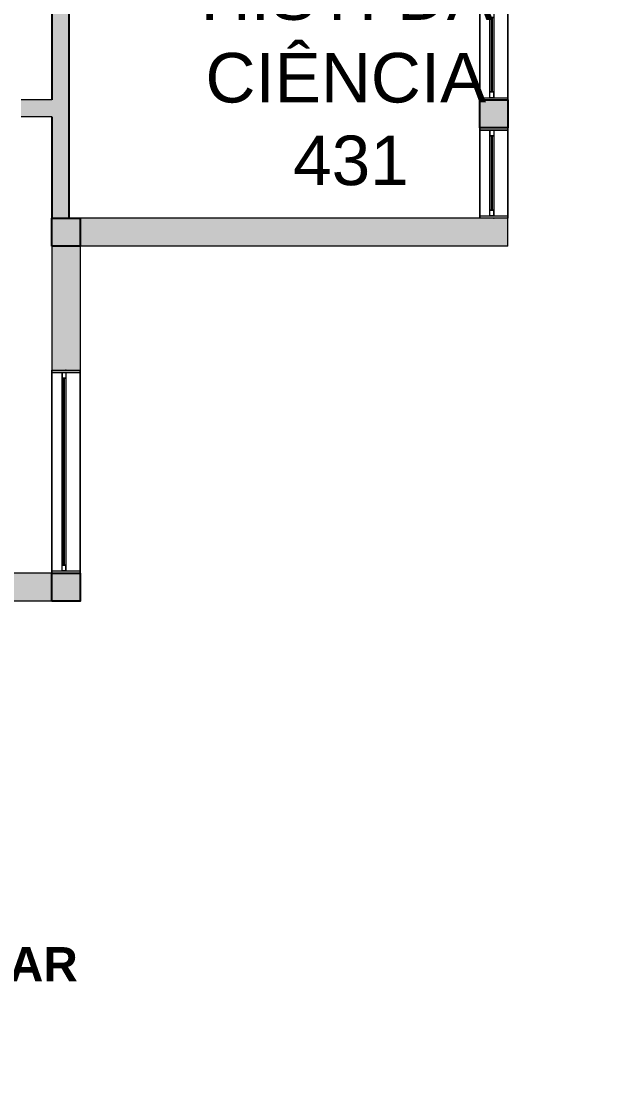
# Model space of a CAD drawing. Header units: metres. Extents: x 512 to 829, y -209 to 245.
# Drawn here: x 789.06 to 794.39, y -110.08 to -100.75 of the extents above; entities that cross this region are included whole.
import ezdxf

# ---------------------------------------------------------------- set-up
doc = ezdxf.new("R2010")
doc.units = ezdxf.units.M
doc.header["$LTSCALE"] = 0.508
doc.set_wipeout_variables(frame=1)
doc.header["$PDSIZE"] = -2
for name, color, linetype, lineweight in [('AMB-NOVOS', 10, 'Continuous', 15), ('None', 7, 'Continuous', 5), ('NãoImprimir', 7, 'Continuous', 5), ('Peitoris', 2, 'Continuous', 5), ('Telhado-Princ', 7, 'Continuous', 5)]:
    doc.layers.add(name, color=color, linetype=linetype, lineweight=lineweight)
doc.styles.add('Arial (bold)', font='arialbd.ttf')

# ---------------------------------------------------------------- blocks, each defined once
blk = doc.blocks.new('Grupo-2293')
at = {"color": 7, "linetype": 'Continuous', "lineweight": 5}
for points in [[(-0.9, 0.125), (-0.88095, 0.125), (-0.88095, -0.125), (-0.9, -0.125)], [(0.88095, 0.125), (0.9, 0.125), (0.9, -0.125), (0.88095, -0.125)]]:
    blk.add_wipeout(points, dxfattribs=at).dxf.layer = 'None'
at = {"layer": 'None', "color": 7, "linetype": 'Continuous', "lineweight": 5}
for points in [[(-0.9, 0.125), (-0.88095, 0.125), (-0.88095, -0.125), (-0.9, -0.125)], [(0.88095, 0.125), (0.9, 0.125), (0.9, -0.125), (0.88095, -0.125)]]:
    blk.add_lwpolyline(points, close=True, dxfattribs=at)
blk = doc.blocks.new('Grupo-2294')
at = {"layer": 'None', "color": 7}
blk.add_blockref('Grupo-2293', (0, 0), dxfattribs=at)
at = {"layer": 'None', "color": 7, "linetype": 'Continuous', "lineweight": 5}
for p, q in [((-0.9, 0.125), (-0.88095, 0.125)), ((-0.88095, 0.125), (-0.88095, -0.125)), ((0.9, 0.125), (0.88095, 0.125)), ((0.88095, 0.125), (0.88095, -0.125)), ((-0.9, -0.125), (-0.88095, -0.125)), ((0.9, -0.125), (0.88095, -0.125))]:
    blk.add_line(p, q, dxfattribs=at)
blk = doc.blocks.new('Grupo-2295')
at = {"layer": 'None', "color": 7, "linetype": 'Continuous', "lineweight": 5}
for p, q in [((-0.88095, 0.034925), (-0.88095, 0)), ((0.88095, 0.034925), (0.88095, 0))]:
    blk.add_line(p, q, dxfattribs=at)
blk = doc.blocks.new('Grupo-2296')
at = {"color": 7, "linetype": 'Continuous', "lineweight": 5}
for points in [[(-0.88095, 0.034925), (-0.83015, 0.034925), (-0.83015, 0), (-0.88095, 0)], [(0.83015, 0.034925), (0.88095, 0.034925), (0.88095, 0), (0.83015, 0)]]:
    blk.add_wipeout(points, dxfattribs=at).dxf.layer = 'None'
at = {"layer": 'None', "color": 7, "linetype": 'Continuous', "lineweight": 5}
for points in [[(-0.88095, 0.034925), (-0.83015, 0.034925), (-0.83015, 0), (-0.88095, 0)], [(0.83015, 0.034925), (0.88095, 0.034925), (0.88095, 0), (0.83015, 0)]]:
    blk.add_lwpolyline(points, close=True, dxfattribs=at)
blk = doc.blocks.new('Grupo-2297')
at = {"layer": 'None', "color": 7}
blk.add_blockref('Grupo-2295', (0, 0), dxfattribs=at)
at = {"color": 7, "linetype": 'Continuous', "lineweight": 5}
blk.add_wipeout([(-0.83015, 0.034925), (0.83015, 0.034925), (0.83015, 0), (-0.83015, 0)], dxfattribs=at).dxf.layer = 'None'
at = {"layer": 'None', "color": 7, "linetype": 'Continuous', "lineweight": 5}
blk.add_lwpolyline([(-0.83015, 0.034925), (0.83015, 0.034925), (0.83015, 0), (-0.83015, 0)], close=True, dxfattribs=at)
at = {"layer": 'None', "color": 7}
blk.add_blockref('Grupo-2296', (0, 0), dxfattribs=at)
at = {"layer": 'None', "color": 7, "linetype": 'Continuous', "lineweight": 5}
for p, q in [((-0.88095, 0.034925), (-0.83015, 0.034925)), ((-0.88095, 0), (-0.83015, 0)), ((-0.83015, 0.034925), (-0.83015, 0)), ((0.88095, 0.034925), (0.83015, 0.034925)), ((0.83015, 0.034925), (0.83015, 0)), ((0.88095, 0), (0.83015, 0))]:
    blk.add_line(p, q, dxfattribs=at)
blk = doc.blocks.new('Grupo-2298')
at = {"color": 7, "linetype": 'Continuous', "lineweight": 9}
blk.add_wipeout([(-0.8302, 0.0181), (0.8302, 0.0181), (0.8302, 0.0168), (-0.8302, 0.0168)], dxfattribs=at).dxf.layer = 'None'
blk = doc.blocks.new('Grupo-2299')
at = {"layer": 'None', "color": 7}
blk.add_blockref('Grupo-2298', (0, 0), dxfattribs=at)
at = {"layer": 'None', "color": 7, "linetype": 'Continuous', "lineweight": 25}
for p, q in [((-0.8302, 0.0181), (0.8302, 0.0181)), ((-0.8302, 0.0168), (0.8302, 0.0168))]:
    blk.add_line(p, q, dxfattribs=at)
blk = doc.blocks.new('Grupo-2300')
at = {"layer": 'None', "color": 7, "linetype": 'Continuous', "lineweight": 20}
for p, q in [((0.9, 0.125), (-0.9, 0.125)), ((0.9, -0.125), (-0.9, -0.125))]:
    blk.add_line(p, q, dxfattribs=at)
blk = doc.blocks.new('Window (2D)-204')
at = {"color": 7, "linetype": 'Continuous', "lineweight": 5}
blk.add_wipeout([(-0.9, 0.125), (0.9, 0.125), (0.9, -0.125), (-0.9, -0.125)], dxfattribs=at).dxf.layer = 'None'
at = {"layer": 'None', "color": 7}
blk.add_blockref('Grupo-2294', (0, 0), dxfattribs=at)
at = {"layer": 'None', "color": 7, "linetype": 'Continuous', "lineweight": 5}
for p, q in [((-0.9, 0.125), (0.9, 0.125)), ((-0.9, -0.125), (0.9, -0.125))]:
    blk.add_line(p, q, dxfattribs=at)
at = {"layer": 'NãoImprimir', "linetype": 'Continuous'}
for p in [(-0.9, 0), (0.9, 0)]:
    blk.add_point(p, dxfattribs=at)
at = {"layer": 'Peitoris'}
blk.add_blockref('Grupo-2297', (0, 0), dxfattribs=at)
blk.add_blockref('Grupo-2299', (0, 0), dxfattribs=at)
at = {"layer": 'Telhado-Princ'}
blk.add_blockref('Grupo-2300', (0, 0), dxfattribs=at)
blk = doc.blocks.new('Grupo-2457')
at = {"color": 7, "linetype": 'Continuous', "lineweight": 5}
for points in [[(-0.4, 0.125), (-0.38095, 0.125), (-0.38095, -0.125), (-0.4, -0.125)], [(0.38095, 0.125), (0.4, 0.125), (0.4, -0.125), (0.38095, -0.125)]]:
    blk.add_wipeout(points, dxfattribs=at).dxf.layer = 'None'
at = {"layer": 'None', "color": 7, "linetype": 'Continuous', "lineweight": 5}
for points in [[(-0.4, 0.125), (-0.38095, 0.125), (-0.38095, -0.125), (-0.4, -0.125)], [(0.38095, 0.125), (0.4, 0.125), (0.4, -0.125), (0.38095, -0.125)]]:
    blk.add_lwpolyline(points, close=True, dxfattribs=at)
blk = doc.blocks.new('Grupo-2458')
at = {"layer": 'None', "color": 7}
blk.add_blockref('Grupo-2457', (0, 0), dxfattribs=at)
at = {"layer": 'None', "color": 7, "linetype": 'Continuous', "lineweight": 5}
for p, q in [((-0.4, 0.125), (-0.38095, 0.125)), ((-0.38095, 0.125), (-0.38095, -0.125)), ((0.4, 0.125), (0.38095, 0.125)), ((0.38095, 0.125), (0.38095, -0.125)), ((-0.4, -0.125), (-0.38095, -0.125)), ((0.4, -0.125), (0.38095, -0.125))]:
    blk.add_line(p, q, dxfattribs=at)
blk = doc.blocks.new('Grupo-2459')
at = {"layer": 'None', "color": 7, "linetype": 'Continuous', "lineweight": 5}
for p, q in [((-0.38095, 0.034925), (-0.38095, 0)), ((0.38095, 0.034925), (0.38095, 0))]:
    blk.add_line(p, q, dxfattribs=at)
blk = doc.blocks.new('Grupo-2460')
at = {"color": 7, "linetype": 'Continuous', "lineweight": 5}
for points in [[(-0.38095, 0.034925), (-0.33015, 0.034925), (-0.33015, 0), (-0.38095, 0)], [(0.33015, 0.034925), (0.38095, 0.034925), (0.38095, 0), (0.33015, 0)]]:
    blk.add_wipeout(points, dxfattribs=at).dxf.layer = 'None'
at = {"layer": 'None', "color": 7, "linetype": 'Continuous', "lineweight": 5}
for points in [[(-0.38095, 0.034925), (-0.33015, 0.034925), (-0.33015, 0), (-0.38095, 0)], [(0.33015, 0.034925), (0.38095, 0.034925), (0.38095, 0), (0.33015, 0)]]:
    blk.add_lwpolyline(points, close=True, dxfattribs=at)
blk = doc.blocks.new('Grupo-2461')
at = {"layer": 'None', "color": 7}
blk.add_blockref('Grupo-2459', (0, 0), dxfattribs=at)
at = {"color": 7, "linetype": 'Continuous', "lineweight": 5}
blk.add_wipeout([(-0.33015, 0.034925), (0.33015, 0.034925), (0.33015, 0), (-0.33015, 0)], dxfattribs=at).dxf.layer = 'None'
at = {"layer": 'None', "color": 7, "linetype": 'Continuous', "lineweight": 5}
blk.add_lwpolyline([(-0.33015, 0.034925), (0.33015, 0.034925), (0.33015, 0), (-0.33015, 0)], close=True, dxfattribs=at)
at = {"layer": 'None', "color": 7}
blk.add_blockref('Grupo-2460', (0, 0), dxfattribs=at)
at = {"layer": 'None', "color": 7, "linetype": 'Continuous', "lineweight": 5}
for p, q in [((-0.38095, 0.034925), (-0.33015, 0.034925)), ((-0.38095, 0), (-0.33015, 0)), ((-0.33015, 0.034925), (-0.33015, 0)), ((0.38095, 0.034925), (0.33015, 0.034925)), ((0.33015, 0.034925), (0.33015, 0)), ((0.38095, 0), (0.33015, 0))]:
    blk.add_line(p, q, dxfattribs=at)
blk = doc.blocks.new('Grupo-2462')
at = {"color": 7, "linetype": 'Continuous', "lineweight": 9}
blk.add_wipeout([(-0.3301, 0.0181), (0.3301, 0.0181), (0.3301, 0.0168), (-0.3301, 0.0168)], dxfattribs=at).dxf.layer = 'None'
blk = doc.blocks.new('Grupo-2463')
at = {"layer": 'None', "color": 7}
blk.add_blockref('Grupo-2462', (0, 0), dxfattribs=at)
at = {"layer": 'None', "color": 7, "linetype": 'Continuous', "lineweight": 25}
for p, q in [((-0.3301, 0.0181), (0.3301, 0.0181)), ((-0.3301, 0.0168), (0.3301, 0.0168))]:
    blk.add_line(p, q, dxfattribs=at)
blk = doc.blocks.new('Grupo-2464')
at = {"layer": 'None', "color": 7, "linetype": 'Continuous', "lineweight": 20}
for p, q in [((0.4, 0.125), (-0.4, 0.125)), ((0.4, -0.125), (-0.4, -0.125))]:
    blk.add_line(p, q, dxfattribs=at)
blk = doc.blocks.new('Window (2D)-223')
at = {"color": 7, "linetype": 'Continuous', "lineweight": 5}
blk.add_wipeout([(-0.4, 0.125), (0.4, 0.125), (0.4, -0.125), (-0.4, -0.125)], dxfattribs=at).dxf.layer = 'None'
at = {"layer": 'None', "color": 7}
blk.add_blockref('Grupo-2458', (0, 0), dxfattribs=at)
at = {"layer": 'None', "color": 7, "linetype": 'Continuous', "lineweight": 5}
for p, q in [((-0.4, 0.125), (0.4, 0.125)), ((-0.4, -0.125), (0.4, -0.125))]:
    blk.add_line(p, q, dxfattribs=at)
at = {"layer": 'NãoImprimir', "linetype": 'Continuous'}
for p in [(-0.4, 0), (0.4, 0)]:
    blk.add_point(p, dxfattribs=at)
at = {"layer": 'Peitoris'}
blk.add_blockref('Grupo-2461', (0, 0), dxfattribs=at)
blk.add_blockref('Grupo-2463', (0, 0), dxfattribs=at)
at = {"layer": 'Telhado-Princ'}
blk.add_blockref('Grupo-2464', (0, 0), dxfattribs=at)
blk = doc.blocks.new('Grupo-2529')
at = {"color": 7, "linetype": 'Continuous', "lineweight": 5}
for points in [[(-0.4, 0.125), (-0.38095, 0.125), (-0.38095, -0.125), (-0.4, -0.125)], [(0.38095, 0.125), (0.4, 0.125), (0.4, -0.125), (0.38095, -0.125)]]:
    blk.add_wipeout(points, dxfattribs=at).dxf.layer = 'None'
at = {"layer": 'None', "color": 7, "linetype": 'Continuous', "lineweight": 5}
for points in [[(-0.4, 0.125), (-0.38095, 0.125), (-0.38095, -0.125), (-0.4, -0.125)], [(0.38095, 0.125), (0.4, 0.125), (0.4, -0.125), (0.38095, -0.125)]]:
    blk.add_lwpolyline(points, close=True, dxfattribs=at)
blk = doc.blocks.new('Grupo-2530')
at = {"layer": 'None', "color": 7}
blk.add_blockref('Grupo-2529', (0, 0), dxfattribs=at)
at = {"layer": 'None', "color": 7, "linetype": 'Continuous', "lineweight": 5}
for p, q in [((-0.4, 0.125), (-0.38095, 0.125)), ((-0.38095, 0.125), (-0.38095, -0.125)), ((0.4, 0.125), (0.38095, 0.125)), ((0.38095, 0.125), (0.38095, -0.125)), ((-0.4, -0.125), (-0.38095, -0.125)), ((0.4, -0.125), (0.38095, -0.125))]:
    blk.add_line(p, q, dxfattribs=at)
blk = doc.blocks.new('Grupo-2531')
at = {"layer": 'None', "color": 7, "linetype": 'Continuous', "lineweight": 5}
for p, q in [((-0.38095, 0.034925), (-0.38095, 0)), ((0.38095, 0.034925), (0.38095, 0))]:
    blk.add_line(p, q, dxfattribs=at)
blk = doc.blocks.new('Grupo-2532')
at = {"color": 7, "linetype": 'Continuous', "lineweight": 5}
for points in [[(-0.38095, 0.034925), (-0.33015, 0.034925), (-0.33015, 0), (-0.38095, 0)], [(0.33015, 0.034925), (0.38095, 0.034925), (0.38095, 0), (0.33015, 0)]]:
    blk.add_wipeout(points, dxfattribs=at).dxf.layer = 'None'
at = {"layer": 'None', "color": 7, "linetype": 'Continuous', "lineweight": 5}
for points in [[(-0.38095, 0.034925), (-0.33015, 0.034925), (-0.33015, 0), (-0.38095, 0)], [(0.33015, 0.034925), (0.38095, 0.034925), (0.38095, 0), (0.33015, 0)]]:
    blk.add_lwpolyline(points, close=True, dxfattribs=at)
blk = doc.blocks.new('Grupo-2533')
at = {"layer": 'None', "color": 7}
blk.add_blockref('Grupo-2531', (0, 0), dxfattribs=at)
at = {"color": 7, "linetype": 'Continuous', "lineweight": 5}
blk.add_wipeout([(-0.33015, 0.034925), (0.33015, 0.034925), (0.33015, 0), (-0.33015, 0)], dxfattribs=at).dxf.layer = 'None'
at = {"layer": 'None', "color": 7, "linetype": 'Continuous', "lineweight": 5}
blk.add_lwpolyline([(-0.33015, 0.034925), (0.33015, 0.034925), (0.33015, 0), (-0.33015, 0)], close=True, dxfattribs=at)
at = {"layer": 'None', "color": 7}
blk.add_blockref('Grupo-2532', (0, 0), dxfattribs=at)
at = {"layer": 'None', "color": 7, "linetype": 'Continuous', "lineweight": 5}
for p, q in [((-0.38095, 0.034925), (-0.33015, 0.034925)), ((-0.38095, 0), (-0.33015, 0)), ((-0.33015, 0.034925), (-0.33015, 0)), ((0.38095, 0.034925), (0.33015, 0.034925)), ((0.33015, 0.034925), (0.33015, 0)), ((0.38095, 0), (0.33015, 0))]:
    blk.add_line(p, q, dxfattribs=at)
blk = doc.blocks.new('Grupo-2534')
at = {"color": 7, "linetype": 'Continuous', "lineweight": 9}
blk.add_wipeout([(-0.3301, 0.0181), (0.3301, 0.0181), (0.3301, 0.0168), (-0.3301, 0.0168)], dxfattribs=at).dxf.layer = 'None'
blk = doc.blocks.new('Grupo-2535')
at = {"layer": 'None', "color": 7}
blk.add_blockref('Grupo-2534', (0, 0), dxfattribs=at)
at = {"layer": 'None', "color": 7, "linetype": 'Continuous', "lineweight": 25}
for p, q in [((-0.3301, 0.0181), (0.3301, 0.0181)), ((-0.3301, 0.0168), (0.3301, 0.0168))]:
    blk.add_line(p, q, dxfattribs=at)
blk = doc.blocks.new('Grupo-2536')
at = {"layer": 'None', "color": 7, "linetype": 'Continuous', "lineweight": 20}
for p, q in [((0.4, 0.125), (-0.4, 0.125)), ((0.4, -0.125), (-0.4, -0.125))]:
    blk.add_line(p, q, dxfattribs=at)
blk = doc.blocks.new('Window (2D)-232')
at = {"color": 7, "linetype": 'Continuous', "lineweight": 5}
blk.add_wipeout([(-0.4, 0.125), (0.4, 0.125), (0.4, -0.125), (-0.4, -0.125)], dxfattribs=at).dxf.layer = 'None'
at = {"layer": 'None', "color": 7}
blk.add_blockref('Grupo-2530', (0, 0), dxfattribs=at)
at = {"layer": 'None', "color": 7, "linetype": 'Continuous', "lineweight": 5}
for p, q in [((-0.4, 0.125), (0.4, 0.125)), ((-0.4, -0.125), (0.4, -0.125))]:
    blk.add_line(p, q, dxfattribs=at)
at = {"layer": 'NãoImprimir', "linetype": 'Continuous'}
for p in [(-0.4, 0), (0.4, 0)]:
    blk.add_point(p, dxfattribs=at)
at = {"layer": 'Peitoris'}
blk.add_blockref('Grupo-2533', (0, 0), dxfattribs=at)
blk.add_blockref('Grupo-2535', (0, 0), dxfattribs=at)
at = {"layer": 'Telhado-Princ'}
blk.add_blockref('Grupo-2536', (0, 0), dxfattribs=at)
blk = doc.blocks.new('Grupo-2669')
at = {"layer": 'None', "linetype": 'Continuous', "lineweight": 0}
for points in [[(78.8152, -2.6775), (78.8152, -2.4275), (79.0652, -2.4275), (79.0652, -2.6775)], [(75.0163, -3.7275), (75.0163, -3.4775), (75.2663, -3.4775), (75.2663, -3.7275)], [(75.0163, -6.8775), (75.0163, -6.6275), (75.2663, -6.6275), (75.2663, -6.8775)]]:
    blk.add_hatch(color=255, dxfattribs=at).paths.add_polyline_path(points)
at = {"layer": 'None', "color": 7, "linetype": 'Continuous', "lineweight": 25}
for points in [[(78.8152, -2.6775), (78.8152, -2.4275), (79.0652, -2.4275), (79.0652, -2.6775)], [(75.0163, -3.7275), (75.0163, -3.4775), (75.2663, -3.4775), (75.2663, -3.7275)], [(75.0163, -6.8775), (75.0163, -6.6275), (75.2663, -6.6275), (75.2663, -6.8775)]]:
    blk.add_lwpolyline(points, close=True, dxfattribs=at)

msp = doc.modelspace()

# ---------------------------------------------------------------- linework, layer by layer
at = {"layer": 'None', "color": 7, "linetype": 'Continuous', "lineweight": 25}
for p, q in [((789.3362, -99.2892), (789.3362, -101.4492)), ((789.4862, -99.2892), (789.4862, -102.4992)), ((789.3362, -101.5992), (789.3362, -102.4992))]:
    msp.add_line(p, q, dxfattribs=at)
at = {"layer": 'None', "color": 7, "linetype": 'Continuous', "lineweight": 18}
for p, q in [((789.3362, -101.4492), (789.0623, -101.4492)), ((793.1362, -101.6992), (793.1362, -101.4492)), ((793.3862, -101.6992), (793.3862, -101.4492)), ((789.3362, -101.5992), (789.0623, -101.5992)), ((789.3362, -102.4992), (789.3362, -103.8492)), ((793.3862, -102.7492), (793.3862, -102.4992)), ((789.5862, -102.7492), (789.5862, -103.8492)), ((793.3862, -102.7492), (789.5862, -102.7492)), ((789.5862, -105.6492), (789.5862, -105.8992)), ((789.5862, -105.8992), (781.3862, -105.8992))]:
    msp.add_line(p, q, dxfattribs=at)
at = {"layer": 'None', "color": 250, "linetype": 'Continuous'}
for points in [[(789.3362, -99.2892), (789.4862, -99.2892), (789.3362, -102.4992), (789.4862, -102.4992)], [(789.3362, -101.4492), (789.3362, -101.5992), (789.0623, -101.4492), (789.0623, -101.5992)], [(793.3862, -101.6992), (793.1362, -101.6992), (793.3862, -101.4492), (793.1362, -101.4492)], [(789.3362, -102.4992), (789.5862, -102.7492), (789.3362, -103.8492), (789.5862, -103.8492)], [(793.3862, -102.7492), (793.1362, -102.4992), (793.3862, -102.4992), (793.1362, -102.4992)], [(789.3362, -105.6492), (789.5862, -105.6492), (789.3362, -105.6492), (789.5862, -105.8992)]]:
    msp.add_solid(points, dxfattribs=at)

# ---------------------------------------------------------------- texts
at = {"layer": 'None', "color": 7, "insert": (781.9061, -108.9688), "char_height": 0.303168, "attachment_point": 1, "line_spacing_factor": 0.992596, "style": 'Arial (bold)'}
msp.add_mtext('EDIFÍCIO 04 CAIO PRADO - 3º ANDAR\\P{\\fArial|b0|i0|c0|p0;\\H0.75x;\\lPLANTA BAIXA\\PESC.: 1 / 200}', dxfattribs=at)

# ---------------------------------------------------------------- next in the draw order: block references
at = {"layer": 'None', "color": 7, "rotation": 90}
for name, p in [('Window (2D)-223', (793.2612, -101.0492)), ('Window (2D)-232', (793.2612, -102.0992)), ('Window (2D)-204', (789.4612, -104.7492))]:
    msp.add_blockref(name, p, dxfattribs=at)

# ---------------------------------------------------------------- next in the draw order: linework, layer by layer
at = {"layer": 'None', "color": 7, "linetype": 'Continuous', "lineweight": 18}
for p, q in [((793.1362, -102.4992), (789.4862, -102.4992)), ((789.3362, -105.6492), (783.9362, -105.6492))]:
    msp.add_line(p, q, dxfattribs=at)
at = {"layer": 'None', "color": 250, "linetype": 'Continuous'}
for points in [[(789.3362, -102.4992), (789.5862, -102.7492), (793.1362, -102.4992), (793.3862, -102.7492)], [(789.3362, -105.6492), (789.5862, -105.8992), (781.6362, -105.6492), (781.3862, -105.8992)]]:
    msp.add_solid(points, dxfattribs=at)

# ---------------------------------------------------------------- next in the draw order: block references
at = {"layer": 'None', "color": 7}
msp.add_blockref('Grupo-2669', (714.3199, -99.0216), dxfattribs=at)

# ---------------------------------------------------------------- next in the draw order: texts
at = {"layer": 'AMB-NOVOS', "linetype": 'Continuous', "lineweight": 0, "insert": (789.6075, -99.566), "char_height": 0.44, "attachment_point": 1}
msp.add_mtext_dynamic_manual_height_columns('\\pi-0.10622;{\\fArial|b0|i0|c0|p34;OBSERVATÓRIO \\P\\pi1.05065;HIST. DA \\P\\pi1.09252;CIÊNCIA\\P\\pi1.87183;431}', width=4.648565, gutter_width=1, heights=[0], dxfattribs=at)

doc.saveas('drawing.dxf')
